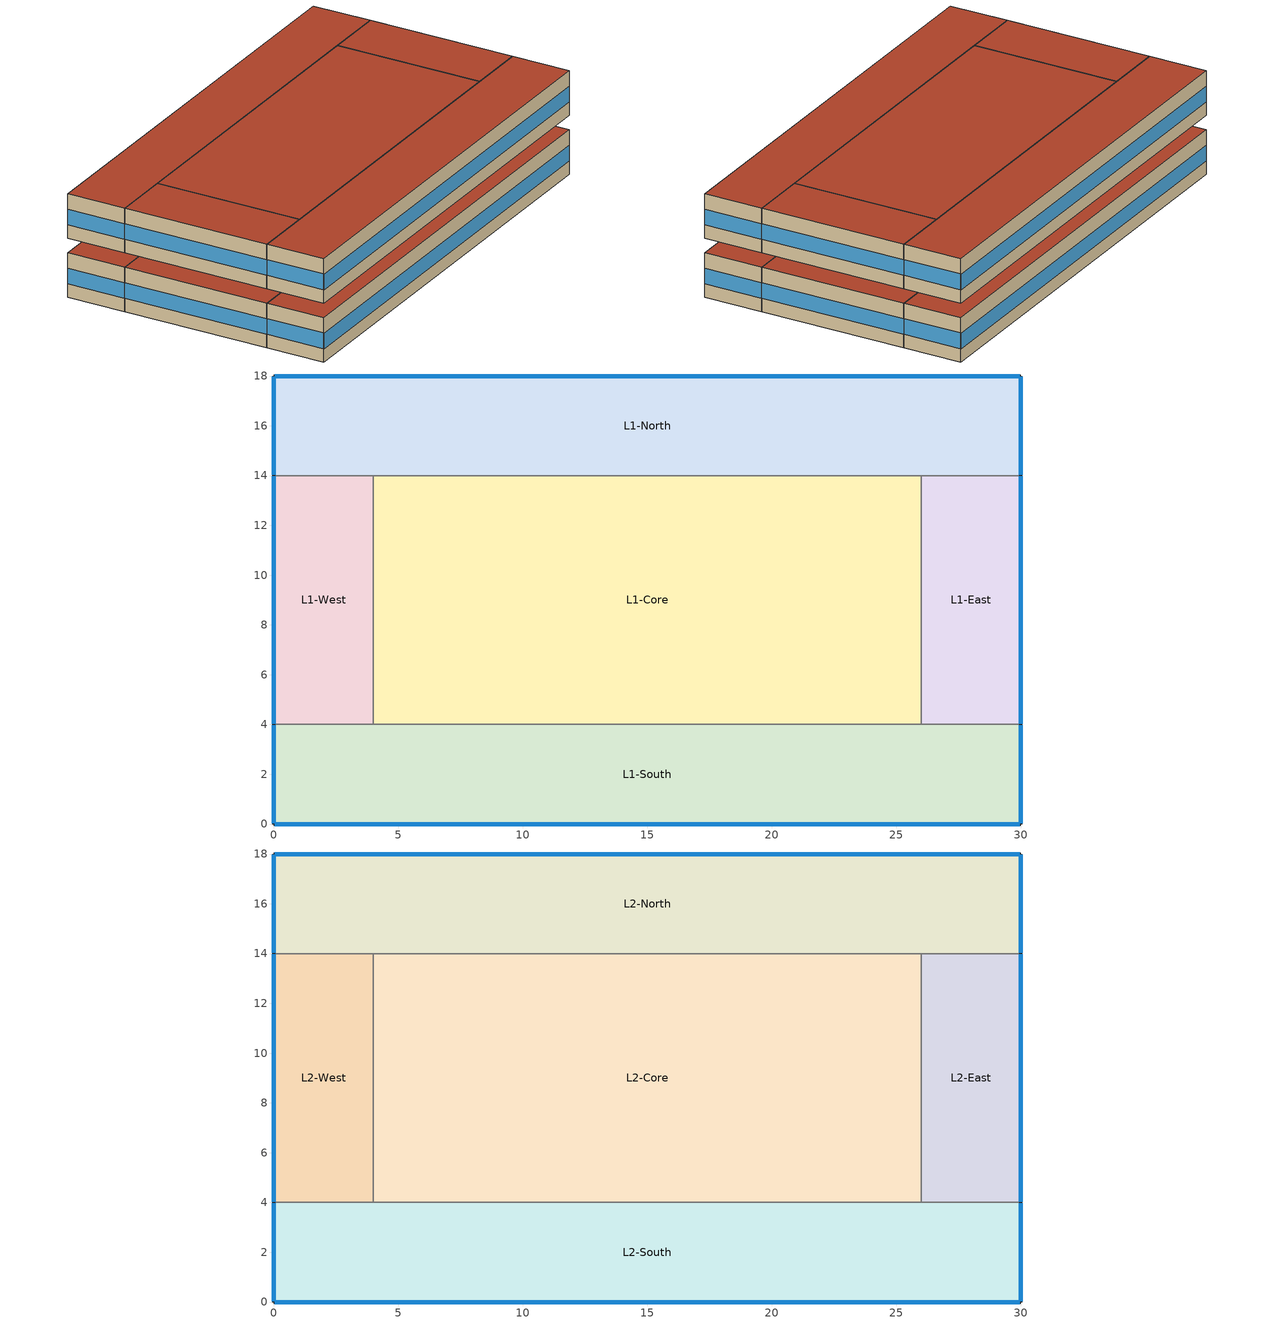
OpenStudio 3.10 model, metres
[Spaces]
L1-South
 floor ground: 0,0 0,4 30,4 30,0 z0
 wall outside: 0,4 0,0 30,0 30,4 z0:3
 wall to L1-West: 4,4 0,4 z0:3
 wall to L1-East: 30,4 26,4 z0:3
 wall to L1-Core: 26,4 4,4 z0:3
 window: 0.03,0 29.97,0 z0.9:1.95; 0,3.97 0,0.03 / 30,0.03 30,3.97 z0.9:1.96
 roof outside: 30,0 30,4 0,4 0,0 z3
L1-North
 floor ground: 0,14 0,18 30,18 30,14 z0
 wall outside: 30,14 30,18 0,18 0,14 z0:3
 wall to L1-West: 0,14 4,14 z0:3
 wall to L1-East: 26,14 30,14 z0:3
 wall to L1-Core: 4,14 26,14 z0:3
 window: 29.97,18 0.03,18 z0.9:1.95; 30,14.03 30,17.97 / 0,17.97 0,14.03 z0.9:1.96
 roof outside: 30,14 30,18 0,18 0,14 z3
L1-West
 floor ground: 0,4 0,14 4,14 4,4 z0
 wall outside: 0,14 0,4 z0:3
 wall to L1-Core: 4,4 4,14 z0:3
 window: 0,13.97 0,4.03 z0.9:1.96
 roof outside: 4,4 4,14 0,14 0,4 z3
L1-East
 floor ground: 26,4 26,14 30,14 30,4 z0
 wall outside: 30,4 30,14 z0:3
 wall to L1-Core: 26,14 26,4 z0:3
 window: 30,4.03 30,13.97 z0.9:1.96
 roof outside: 30,4 30,14 26,14 26,4 z3
L1-Core
 floor ground: 4,4 4,14 26,14 26,4 z0
 roof outside: 26,4 26,14 4,14 4,4 z3
L2-South
 floor ground: 0,0 0,4 30,4 30,0 z4
 wall outside: 0,4 0,0 30,0 30,4 z4:7
 wall to L2-West: 4,4 0,4 z4:7
 wall to L2-East: 30,4 26,4 z4:7
 wall to L2-Core: 26,4 4,4 z4:7
 window: 0,3.97 0,0.03 / 30,0.03 30,3.97 z4.9:5.96; 0.03,0 29.97,0 z4.9:5.95
 roof outside: 30,0 30,4 0,4 0,0 z7
L2-North
 floor ground: 0,14 0,18 30,18 30,14 z4
 wall outside: 30,14 30,18 0,18 0,14 z4:7
 wall to L2-West: 0,14 4,14 z4:7
 wall to L2-East: 26,14 30,14 z4:7
 wall to L2-Core: 4,14 26,14 z4:7
 window: 0,17.97 0,14.03 / 30,14.03 30,17.97 z4.9:5.96; 29.97,18 0.03,18 z4.9:5.95
 roof outside: 30,14 30,18 0,18 0,14 z7
L2-West
 floor ground: 0,4 0,14 4,14 4,4 z4
 wall outside: 0,14 0,4 z4:7
 wall to L2-Core: 4,4 4,14 z4:7
 window: 0,13.97 0,4.03 z4.9:5.96
 roof outside: 4,4 4,14 0,14 0,4 z7
L2-East
 floor ground: 26,4 26,14 30,14 30,4 z4
 wall outside: 30,4 30,14 z4:7
 wall to L2-Core: 26,14 26,4 z4:7
 window: 30,4.03 30,13.97 z4.9:5.96
 roof outside: 30,4 30,14 26,14 26,4 z7
L2-Core
 floor ground: 4,4 4,14 26,14 26,4 z4
 roof outside: 26,4 26,14 4,14 4,4 z7
[Building]
Building 1: Default Construction Set=Default Construction Set
[Material]
Name | Roughness | Thickness {m} | Conductivity {W/m-K} | Density {kg/m3} | Specific Heat {J/kg-K}
Std Wall Mat | MediumSmooth | 0.2 | 0.8 | 2200 | 900
Std Roof Insulation | MediumSmooth | 0.25 | 0.04 | 30 | 1400
Std Floor Mat | MediumSmooth | 0.15 | 1.4 | 2300 | 900
Std Door Mat | Smooth | 0.045 | 0.15 | 700 | 1200
[WindowMaterial:SimpleGlazingSystem]
Std Simple Glazing: U-Factor {W/m2-K}=2.7; Solar Heat Gain Coefficient=0.4; Visible Transmittance=0.6
[Construction]
Std Exterior Wall: Std Wall Mat
Std Roof: Std Roof Insulation
Std Floor: Std Floor Mat
Std Window: Std Simple Glazing
Std Door: Std Door Mat
[DefaultSurfaceConstructions]
Default Surface Constructions 1: Floor Construction=Std Floor; Wall Construction=Std Exterior Wall; Roof Ceiling Construction=Std Roof
[DefaultSubSurfaceConstructions]
Default Sub Surface Constructions 1: Fixed Window Construction=Std Window; Operable Window Construction=Std Window; Door Construction=Std Door; Glass Door Construction=Std Window; Overhead Door Construction=Std Door; Skylight Construction=Std Window
[DefaultConstructionSet]
Default Construction Set: Default Exterior Surface Constructions=Default Surface Constructions 1; Default Interior Surface Constructions=Default Surface Constructions 1; Default Ground Contact Surface Constructions=Default Surface Constructions 1; Default Exterior SubSurface Constructions=Default Sub Surface Constructions 1; Default Interior SubSurface Constructions=Default Sub Surface Constructions 1
[SpaceType]
Office SpaceType
[BuildingStory] Nominal Floor to Floor Height {m}=4
Name | Nominal Z Coordinate {m}
Story 1 | 0
Story 2 | 4
[Space] Space Type=Office SpaceType; Part of Total Floor Area=Yes
Name | Building Story | Thermal Zone
L1-South | Story 1 | L1-South TZ
L1-North | Story 1 | L1-North TZ
L1-West | Story 1 | L1-West TZ
L1-East | Story 1 | L1-East TZ
L1-Core | Story 1 | L1-Core TZ
L2-South | Story 2 | L2-South TZ
L2-North | Story 2 | L2-North TZ
L2-West | Story 2 | L2-West TZ
L2-East | Story 2 | L2-East TZ
L2-Core | Story 2 | L2-Core TZ
[ThermalZone] Use Ideal Air Loads=No
Name | Thermostat
L1-South TZ | Thermostat Setpoint Dual Setpoint 1
L1-North TZ | Thermostat Setpoint Dual Setpoint 2
L1-West TZ | Thermostat Setpoint Dual Setpoint 3
L1-East TZ | Thermostat Setpoint Dual Setpoint 4
L1-Core TZ | Thermostat Setpoint Dual Setpoint 5
L2-South TZ | Thermostat Setpoint Dual Setpoint 6
L2-North TZ | Thermostat Setpoint Dual Setpoint 7
L2-West TZ | Thermostat Setpoint Dual Setpoint 8
L2-East TZ | Thermostat Setpoint Dual Setpoint 9
L2-Core TZ | Thermostat Setpoint Dual Setpoint 10
[Sizing:Zone] Zone Cooling Design Supply Air Temperature Input Method=SupplyAirTemperature; Zone Cooling Design Supply Air Temperature {C}=14; Zone Cooling Design Supply Air Temperature Difference {deltaC}=11.11; Zone Heating Design Supply Air Temperature Input Method=SupplyAirTemperature; Zone Heating Design Supply Air Temperature {C}=40; Zone Heating Design Supply Air Temperature Difference {deltaC}=11.11; Zone Cooling Design Supply Air Humidity Ratio {kg-H2O/kg-air}=0.0085; Zone Heating Design Supply Air Humidity Ratio {kg-H2O/kg-air}=0.008; Cooling Design Air Flow Method=DesignDay; Heating Design Air Flow Method=DesignDay; Account for Dedicated Outdoor Air System=No; Dedicated Outdoor Air System Control Strategy=NeutralSupplyAir; Dedicated Outdoor Air Low Setpoint Temperature for Design {C}=autosize; Dedicated Outdoor Air High Setpoint Temperature for Design {C}=autosize; Zone Load Sizing Method=Sensible Load Only No Latent Load; Zone Latent Cooling Design Supply Air Humidity Ratio Input Method=HumidityRatioDifference; Zone Cooling Design Supply Air Humidity Ratio Difference {kgWater/kgDryAir}=0.005; Zone Latent Heating Design Supply Air Humidity Ratio Input Method=HumidityRatioDifference; Zone Humidification Design Supply Air Humidity Ratio Difference {kgWater/kgDryAir}=0.005; Sizing Option=Coincident
L1-South TZ; L1-North TZ; L1-West TZ; L1-East TZ; L1-Core TZ; L2-South TZ; L2-North TZ; L2-West TZ; L2-East TZ; L2-Core TZ
[Zone equipment]
L1-South TZ: Zone HVAC Ideal Loads Air System 1
L1-North TZ: Zone HVAC Ideal Loads Air System 2
L1-West TZ: Zone HVAC Ideal Loads Air System 3
L1-East TZ: Zone HVAC Ideal Loads Air System 4
L1-Core TZ: Zone HVAC Ideal Loads Air System 5
L2-South TZ: Zone HVAC Ideal Loads Air System 6
L2-North TZ: Zone HVAC Ideal Loads Air System 7
L2-West TZ: Zone HVAC Ideal Loads Air System 8
L2-East TZ: Zone HVAC Ideal Loads Air System 9
L2-Core TZ: Zone HVAC Ideal Loads Air System 10
[ThermostatSetpoint:DualSetpoint]
Name | Heating Setpoint Temperature Schedule | Cooling Setpoint Temperature Schedule
Thermostat Setpoint Dual Setpoint 1 | L1-South HtgSP | L1-South ClgSP
Thermostat Setpoint Dual Setpoint 2 | L1-North HtgSP | L1-North ClgSP
Thermostat Setpoint Dual Setpoint 3 | L1-West HtgSP | L1-West ClgSP
Thermostat Setpoint Dual Setpoint 4 | L1-East HtgSP | L1-East ClgSP
Thermostat Setpoint Dual Setpoint 5 | L1-Core HtgSP | L1-Core ClgSP
Thermostat Setpoint Dual Setpoint 6 | L2-South HtgSP | L2-South ClgSP
Thermostat Setpoint Dual Setpoint 7 | L2-North HtgSP | L2-North ClgSP
Thermostat Setpoint Dual Setpoint 8 | L2-West HtgSP | L2-West ClgSP
Thermostat Setpoint Dual Setpoint 9 | L2-East HtgSP | L2-East ClgSP
Thermostat Setpoint Dual Setpoint 10 | L2-Core HtgSP | L2-Core ClgSP
[ZoneHVAC:IdealLoadsAirSystem] Availability Schedule=Always On Discrete
Zone HVAC Ideal Loads Air System 1; Zone HVAC Ideal Loads Air System 2; Zone HVAC Ideal Loads Air System 3; Zone HVAC Ideal Loads Air System 4; Zone HVAC Ideal Loads Air System 5; Zone HVAC Ideal Loads Air System 6; Zone HVAC Ideal Loads Air System 7; Zone HVAC Ideal Loads Air System 8; Zone HVAC Ideal Loads Air System 9; Zone HVAC Ideal Loads Air System 10
[Schedule:Constant]
Name | Value
L1-South HtgSP; L1-North HtgSP; L1-West HtgSP; L1-East HtgSP; L1-Core HtgSP; L2-South HtgSP; L2-North HtgSP; L2-West HtgSP; L2-East HtgSP; L2-Core HtgSP | 21
L1-South ClgSP; L1-North ClgSP; L1-West ClgSP; L1-East ClgSP; L1-Core ClgSP; L2-South ClgSP; L2-North ClgSP; L2-West ClgSP; L2-East ClgSP; L2-Core ClgSP | 24
Always On Discrete | 1
